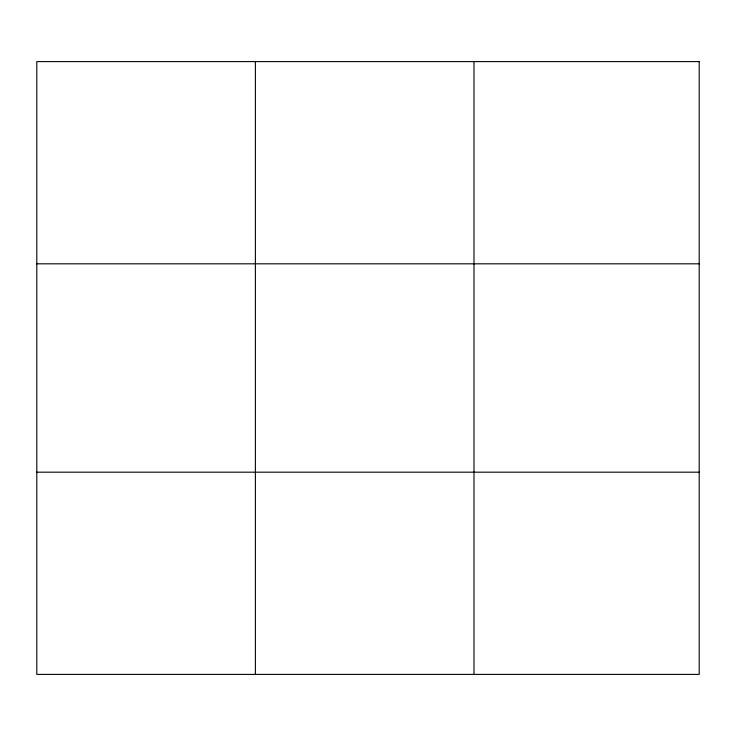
<?xml version="1.0" encoding="UTF-8"?>
<svg xmlns="http://www.w3.org/2000/svg" width="736" height="736" viewBox="0 0 736 736"><rect width="100%" height="100%" fill="white"/><g stroke="black" fill="none" stroke-linecap="round" stroke-linejoin="round"><path stroke-width="1.1" d="M255.392 61.594L255.392 674.406M473.984 61.594L473.984 674.406M36.8 263.819L699.2 263.819M36.8 472.181L699.2 472.181M699.2 61.594L699.2 674.406L36.8 674.406L36.8 61.594L699.2 61.594"/></g></svg>
